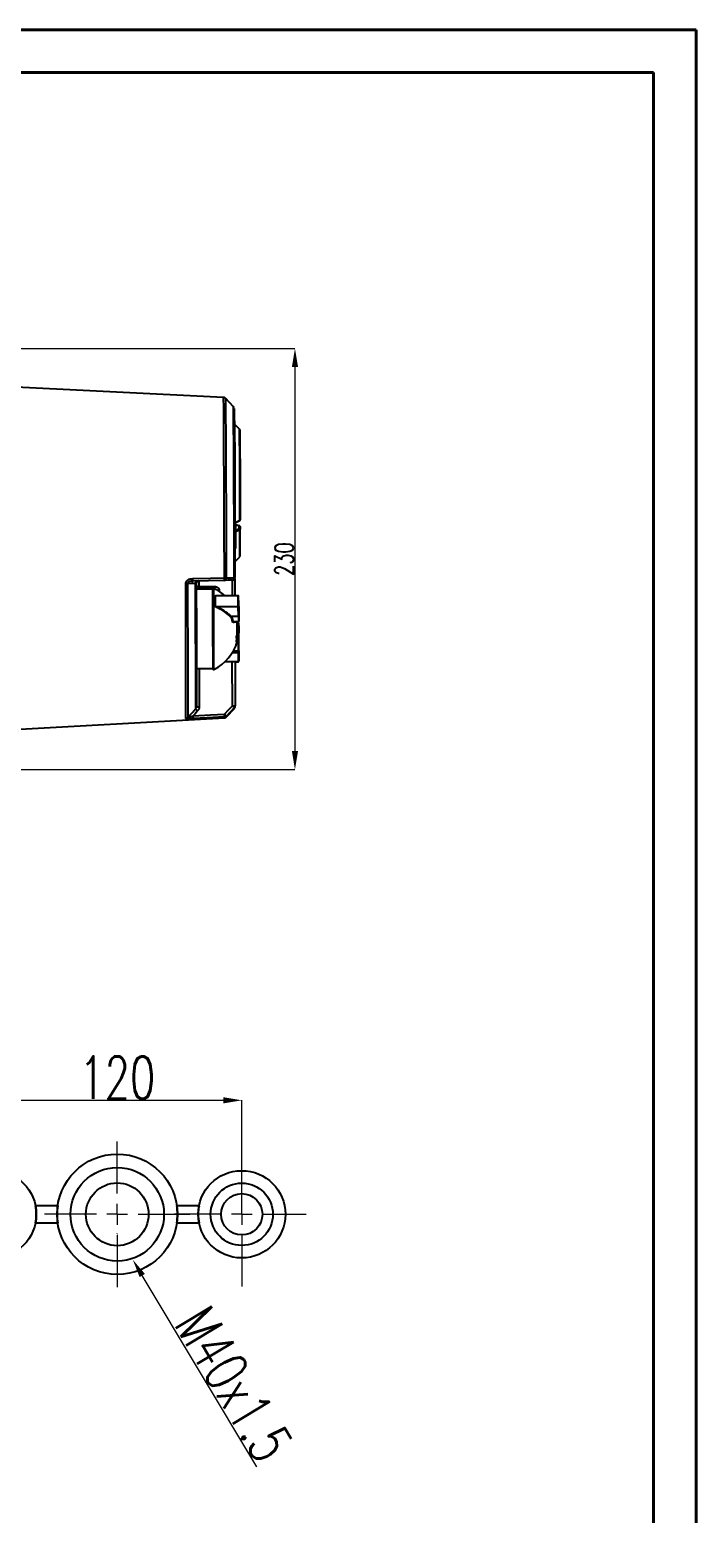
# Model space of a CAD drawing. Header units: millimetres. Extents: x 2451 to 4400, y 944 to 2322.
# Drawn here: x 4039 to 4400, y 1518 to 2322 of the extents above; entities that cross this region are included whole.
import ezdxf

# ---------------------------------------------------------------- set-up
doc = ezdxf.new("R2010")
doc.units = ezdxf.units.MM
doc.linetypes.add('CENTER2', pattern=[28.575, 19.05, -3.175, 3.175, -3.175])
for name, color, linetype, lineweight in [('AM_BOR', 7, 'Continuous', 50), ('FORMAT', 7, 'Continuous', 18), ('中心线', 1, 'CENTER2', 13), ('标注', 3, 'Continuous', 13), ('粗实线', 7, 'Continuous', 40)]:
    doc.layers.add(name, color=color, linetype=linetype, lineweight=lineweight)
doc.styles.add('SLDTEXTSTYLE1', font='txt.shx', dxfattribs={"width": 0.7, "bigfont": 'gbcbig.shx'})
doc.dimstyles.new('SLDDIMSTYLE12', dxfattribs={"dimtxt": 12, "dimasz": 10, "dimexe": 0, "dimexo": 0.0625, "dimgap": 0.875, "dimtad": 1, "dimdec": 1, "dimlfac": 1.8, "dimrnd": 1e-09, "dimzin": 12, "dimdsep": 46, "dimtxsty": 'SLDTEXTSTYLE1', "dimcen": 0.09, "dimdle": 8.16, "dimclrd": 3, "dimclre": 3, "dimadec": 0, "dimazin": 3, "dimtfac": 1, "dimtdec": 1, "dimtofl": 0, "dimtmove": 0, "dimatfit": 3, "dimfxl": 0, "dimfrac": 2, "dimtolj": 1, "dimlwd": 5, "dimlwe": 5, "dimarcsym": 0})
doc.dimstyles.new('SLDDIMSTYLE12$0', dxfattribs={"dimtxt": 12, "dimasz": 10, "dimexe": 0, "dimexo": 0.0625, "dimgap": 0.875, "dimtad": 1, "dimdec": 1, "dimlfac": 1.8, "dimrnd": 1e-09, "dimzin": 12, "dimdsep": 46, "dimtxsty": 'SLDTEXTSTYLE1', "dimcen": 0.09, "dimdle": 8.16, "dimclrd": 3, "dimclre": 3, "dimadec": 0, "dimazin": 3, "dimtfac": 1, "dimtdec": 1, "dimtofl": 0, "dimtmove": 0, "dimatfit": 3, "dimfxl": 0, "dimfrac": 2, "dimtolj": 1, "dimlwd": 5, "dimlwe": 5, "dimarcsym": 0})

# ---------------------------------------------------------------- blocks, each defined once
blk = doc.blocks.new('rA3')
at = {"layer": '粗实线'}
for p, q in [((753.38, 421.26), (333.38, 421.26)), ((753.38, 124.26), (753.38, 421.26)), ((748.38, 416.26), (358.38, 416.26)), ((748.38, 129.26), (748.38, 416.26))]:
    blk.add_line(p, q, dxfattribs=at)
blk = doc.blocks.new('SW_CENTERMARKSYMBOL_14')
at = {"layer": 'FORMAT', "color": 0}
for p, q in [((0, 2), (0, 7)), ((-2, 0), (-7, 0)), ((0, 0), (-1, 0)), ((0, 0), (0, 1)), ((0, 0), (0, -1)), ((0, 0), (1, 0)), ((2, 0), (7, 0)), ((0, -2), (0, -7))]:
    blk.add_line(p, q, dxfattribs=at)
blk = doc.blocks.new('SW_CENTERMARKSYMBOL_15')
at = {"layer": 'FORMAT', "color": 0}
for p, q in [((0, 2), (0, 5)), ((-2, 0), (-6.49, 0)), ((0, 0), (-1, 0)), ((0, 0), (0, 1)), ((0, 0), (0, -1)), ((0, 0), (1, 0)), ((2, 0), (6.2, 0)), ((0, -2), (0, -6.94))]:
    blk.add_line(p, q, dxfattribs=at)
blk = doc.blocks.new('*D69')
at = {"layer": 'Defpoints', "color": 0, "transparency": 16777216}
for p in [(4153.73, 1742.55), (4018.73, 1680.82), (4153.73, 1680.82)]:
    blk.add_point(p, dxfattribs=at)
at = {"layer": '标注', "color": 3, "lineweight": 5, "transparency": 16777216}
blk.add_line((4018.73, 1680.88), (4018.73, 1742.55), dxfattribs=at)
at = {"layer": '标注', "color": 3, "linetype": 'Continuous', "lineweight": 5, "transparency": 16777216}
for p, q in [((4028.73, 1742.55), (4143.73, 1742.55)), ((4153.73, 1680.88), (4153.73, 1742.55))]:
    blk.add_line(p, q, dxfattribs=at)
at = {"layer": '标注', "color": 3, "transparency": 16777216}
for points in [[(4028.73, 1744.22), (4028.73, 1740.89), (4018.73, 1742.55)], [(4143.73, 1744.22), (4143.73, 1740.89), (4153.73, 1742.55)]]:
    blk.add_solid(points, dxfattribs=at)
at = {"layer": '标注', "color": 0, "transparency": 16777216, "insert": (4086.23, 1754.86), "char_height": 10, "attachment_point": 5, "style": 'SLDTEXTSTYLE1'}
blk.add_mtext('\\A1;{\\H2.28571x;120}', dxfattribs=at)
blk = doc.blocks.new('*D60')
at = {"layer": 'Defpoints', "color": 0, "transparency": 16777216}
for p in [(4086.23, 1670.25), (4094.63, 1656.26)]:
    blk.add_point(p, dxfattribs=at)
at = {"layer": '标注', "color": 3, "lineweight": 5, "transparency": 16777216}
for p, q in [((4086.14, 1670.25), (4086.32, 1670.25)), ((4086.23, 1670.16), (4086.23, 1670.34))]:
    blk.add_line(p, q, dxfattribs=at)
at = {"layer": '标注', "color": 3, "linetype": 'Continuous', "lineweight": 5, "transparency": 16777216}
blk.add_line((4161.96, 1544.06), (4099.77, 1647.69), dxfattribs=at)
at = {"layer": '标注', "color": 3, "transparency": 16777216}
blk.add_solid([(4101.2, 1648.54), (4098.34, 1646.83), (4094.63, 1656.26)], dxfattribs=at)
at = {"layer": '标注', "color": 0, "transparency": 16777216, "insert": (4149.42, 1588.87), "char_height": 10, "attachment_point": 5, "rotation": 300.97017, "style": 'SLDTEXTSTYLE1'}
blk.add_mtext('\\A1;{\\H2.28571x;M40x1.5}', dxfattribs=at)
blk = doc.blocks.new('*D64')
at = {"layer": 'Defpoints', "color": 0, "transparency": 16777216}
for p in [(3990.76, 2149.7), (3981.14, 1921.67), (4182.56, 1921.67)]:
    blk.add_point(p, dxfattribs=at)
at = {"layer": '标注', "color": 3, "lineweight": 5, "transparency": 16777216}
blk.add_line((3990.82, 2149.7), (4182.56, 2149.7), dxfattribs=at)
at = {"layer": '标注', "color": 3, "linetype": 'Continuous', "lineweight": 5, "transparency": 16777216}
for p, q in [((4182.56, 2139.7), (4182.56, 1931.67)), ((3981.2, 1921.67), (4182.56, 1921.67))]:
    blk.add_line(p, q, dxfattribs=at)
at = {"layer": '标注', "color": 3, "transparency": 16777216}
for points in [[(4180.9, 2139.7), (4184.23, 2139.7), (4182.56, 2149.7)], [(4180.9, 1931.67), (4184.23, 1931.67), (4182.56, 1921.67)]]:
    blk.add_solid(points, dxfattribs=at)
at = {"layer": '标注', "color": 0, "transparency": 16777216, "insert": (4176.69, 2035.68), "char_height": 10, "attachment_point": 5, "rotation": 90, "style": 'SLDTEXTSTYLE1'}
blk.add_mtext('\\A1;230', dxfattribs=at)

msp = doc.modelspace()

# ---------------------------------------------------------------- linework, layer by layer
at = {"color": 7, "linetype": 'Continuous', "lineweight": 25}
for p, q in [((4143.866, 2123.202), (3992.62, 2130.651)), ((4149.216, 2118.197), (4144.878, 2122.739)), ((4152.526, 2105.916), (4152.525, 2106.003)), ((4152.525, 2106.003), (4152.525, 2106.003)), ((4152.653, 2102.948), (4152.67, 2103.073)), ((4152.67, 2103.073), (4152.653, 2103.002)), ((4152.766, 2058.341), (4152.749, 2058.33)), ((4150.219, 2055.033), (4149.961, 2055.032)), ((4150.219, 2054.905), (4149.961, 2054.904)), ((4150.248, 2054.82), (4149.962, 2054.819)), ((4150.249, 2054.628), (4149.962, 2054.627)), ((4150.402, 2051.453), (4149.974, 2051.452)), ((4150.404, 2051.452), (4149.974, 2051.45)), ((4150.419, 2051.441), (4149.974, 2051.44)), ((4150.434, 2051.43), (4149.974, 2051.428)), ((4150.436, 2051.428), (4149.974, 2051.427)), ((4150.452, 2051.28), (4149.974, 2051.278)), ((4150.458, 2051.275), (4149.974, 2051.274)), ((4150.459, 2050.864), (4149.976, 2050.862)), ((4150.16, 2055.286), (4152.599, 2056.524)), ((4150.219, 2054.905), (4150.219, 2055.033)), ((4150.249, 2054.628), (4150.248, 2054.82)), ((4150.25, 2054.062), (4150.249, 2054.628)), ((4152.331, 2053.747), (4150.331, 2054.207)), ((4150.372, 2054.122), (4150.388, 2051.453)), ((4150.404, 2051.452), (4150.402, 2051.453)), ((4150.404, 2051.441), (4150.404, 2051.452)), ((4152.42, 2053.681), (4150.417, 2054.144)), ((4150.436, 2051.428), (4150.434, 2051.43)), ((4150.436, 2051.28), (4150.436, 2051.428)), ((4150.458, 2051.275), (4150.452, 2051.28)), ((4150.459, 2050.864), (4150.458, 2051.275)), ((4152.518, 2053.67), (4152.331, 2053.747)), ((4152.384, 2052.21), (4152.375, 2053.659)), ((4152.606, 2053.604), (4152.42, 2053.681)), ((4152.728, 2056.821), (4152.727, 2057.251)), ((4152.741, 2050.761), (4152.739, 2051.575)), ((4152.812, 2053.362), (4152.839, 2053.283)), ((4152.859, 2053.223), (4152.842, 2053.289)), ((4152.877, 2053.075), (4152.885, 2051.779)), ((4150.462, 2049.428), (4149.98, 2049.427)), ((4150.482, 2043.246), (4150.001, 2043.244)), ((4150.482, 2043.246), (4150.462, 2049.428)), ((4150.488, 2041.808), (4150.006, 2041.807)), ((4150.489, 2041.397), (4150.007, 2041.395)), ((4150.478, 2041.388), (4150.007, 2041.387)), ((4150.447, 2041.291), (4150.008, 2041.29)), ((4150.452, 2041.288), (4150.008, 2041.286)), ((4150.038, 2034.131), (4152.737, 2036.847)), ((4150.489, 2041.397), (4150.488, 2041.808)), ((4126.656, 2023.743), (4127.149, 2023.791)), ((4127.136, 2023.77), (4126.816, 2023.711)), ((4144.271, 2024.124), (4127.136, 2023.77)), ((4138, 2019.428), (4129.075, 2019.4)), ((4130.421, 2019.583), (4130.422, 2019.404)), ((4138.499, 2019.929), (4137.999, 2019.928)), ((4151.832, 2015.787), (4139.549, 2015.749)), ((4151.832, 2015.822), (4139.674, 2015.783)), ((4139.577, 2009.968), (4151.86, 2010.006)), ((4151.861, 2009.753), (4140.149, 2009.716)), ((4147.688, 2004.807), (4151.868, 2004.82)), ((4151.868, 2004.82), (4151.861, 2009.753)), ((4152.061, 2009.895), (4152.068, 2004.962)), ((4148.851, 2001.886), (4151.876, 2001.896)), ((4149.154, 2001.634), (4149.272, 2001.652)), ((4151.877, 2001.642), (4149.154, 2001.634)), ((4149.272, 2001.63), (4151.876, 2001.639)), ((4151.876, 2001.639), (4151.877, 2001.642)), ((4149.237, 1986.06), (4151.899, 1986.068)), ((4151.29, 1991.812), (4150.96, 1991.811)), ((4151.286, 1990.97), (4151.29, 1990.97)), ((4144.623, 1980.098), (4151.903, 1980.121)), ((4144.685, 1980.157), (4151.903, 1980.18)), ((4148.68, 1956.252), (4148.605, 1980.111)), ((4148.68, 1985.102), (4151.896, 1985.112)), ((4149.129, 1985.865), (4151.899, 1985.874)), ((4150.076, 1980.115), (4150.151, 1956.258)), ((4150.076, 1980.077), (4151.82, 1980.083)), ((4150.077, 1980.043), (4151.82, 1980.048)), ((4151.903, 1980.18), (4151.896, 1985.112)), ((4152.096, 1985.254), (4152.103, 1980.322)), ((4129.169, 1976.4), (4138.135, 1976.428)), ((4130.565, 1976.404), (4130.631, 1955.509)), ((4138.137, 1975.928), (4138.637, 1975.93)), ((4145.42, 1950.2), (4149.73, 1954.77)), ((3993.216, 1941.33), (4144.412, 1949.731))]:
    msp.add_line(p, q, dxfattribs=at)
at = {"color": 7, "linetype": 'Continuous', "lineweight": 25, "flags": 128}
for points in [[(4144.322, 2025.433), (4144.305, 2030.961), (4144.288, 2036.512), (4144.27, 2042.063), (4144.252, 2047.591), (4144.233, 2053.073), (4144.214, 2058.487), (4144.195, 2063.811), (4144.175, 2069.022), (4144.155, 2074.101), (4144.135, 2079.024), (4144.115, 2083.774), (4144.095, 2088.329), (4144.076, 2092.672), (4144.056, 2096.785), (4144.037, 2100.65), (4144.019, 2104.252), (4144.001, 2107.576), (4143.983, 2110.608), (4143.966, 2113.337), (4143.95, 2115.75), (4143.935, 2117.839), (4143.92, 2119.594), (4143.906, 2121.007), (4143.894, 2122.075), (4143.882, 2122.791), (4143.871, 2123.154), (4143.866, 2123.202)], [(4144.878, 2122.739), (4144.882, 2122.692), (4144.893, 2122.331), (4144.905, 2121.619), (4144.917, 2120.557), (4144.931, 2119.151), (4144.945, 2117.405), (4144.961, 2115.328), (4144.977, 2112.928), (4144.994, 2110.214), (4145.011, 2107.197), (4145.029, 2103.891), (4145.048, 2100.309), (4145.066, 2096.464), (4145.086, 2092.374), (4145.105, 2088.054), (4145.125, 2083.523), (4145.145, 2078.799), (4145.164, 2073.902), (4145.184, 2068.851), (4145.204, 2063.667), (4145.223, 2058.372), (4145.242, 2052.987), (4145.261, 2047.534), (4145.279, 2042.036), (4145.297, 2036.515), (4145.314, 2030.994), (4145.33, 2025.496)], [(4149.646, 2025.584), (4149.63, 2030.909), (4149.614, 2036.258), (4149.596, 2041.608), (4149.579, 2046.936), (4149.561, 2052.219), (4149.542, 2057.434), (4149.523, 2062.56), (4149.504, 2067.573), (4149.485, 2072.454), (4149.466, 2077.18), (4149.447, 2081.731), (4149.428, 2086.088), (4149.409, 2090.233), (4149.391, 2094.147), (4149.372, 2097.813), (4149.355, 2101.217), (4149.337, 2104.342), (4149.32, 2107.177), (4149.304, 2109.708), (4149.289, 2111.925), (4149.275, 2113.819), (4149.261, 2115.38), (4149.248, 2116.603), (4149.236, 2117.483), (4149.225, 2118.015), (4149.216, 2118.197)], [(4149.632, 2117.163), (4149.636, 2117.117), (4149.646, 2116.751), (4149.657, 2116.026), (4149.67, 2114.947), (4149.683, 2113.518), (4149.698, 2111.745), (4149.713, 2109.636), (4149.729, 2107.202), (4149.745, 2104.452), (4149.763, 2101.398), (4149.78, 2098.056), (4149.799, 2094.438), (4149.817, 2090.562), (4149.836, 2086.445), (4149.855, 2082.106), (4149.874, 2077.562), (4149.894, 2072.836), (4149.913, 2067.947), (4149.932, 2062.918), (4149.951, 2057.771), (4149.97, 2052.529), (4149.988, 2047.216), (4150.006, 2041.855), (4150.023, 2036.469), (4150.04, 2031.084), (4150.056, 2025.723)], [(4149.809, 2108.711), (4149.817, 2108.207), (4149.826, 2107.323), (4149.836, 2106.068), (4149.847, 2104.457), (4149.859, 2102.505), (4149.871, 2100.232), (4149.884, 2097.663), (4149.897, 2094.822), (4149.911, 2091.741), (4149.925, 2088.451), (4149.938, 2084.985), (4149.952, 2081.38), (4149.965, 2077.672), (4149.977, 2073.901), (4149.989, 2070.105), (4150.001, 2066.322), (4150.011, 2062.594), (4150.021, 2058.957), (4150.029, 2055.449)], [(4152.525, 2106.003), (4151.004, 2107.52), (4149.809, 2108.711)], [(4152.727, 2057.251), (4152.72, 2060.061), (4152.711, 2063.417), (4152.701, 2066.856), (4152.691, 2070.342), (4152.68, 2073.84), (4152.668, 2077.313), (4152.656, 2080.728), (4152.644, 2084.048), (4152.631, 2087.24), (4152.619, 2090.272), (4152.606, 2093.112), (4152.594, 2095.732), (4152.582, 2098.105), (4152.571, 2100.206), (4152.56, 2102.015), (4152.55, 2103.513), (4152.541, 2104.684), (4152.532, 2105.517), (4152.526, 2105.916)], [(4152.672, 2105.651), (4152.68, 2105.133), (4152.689, 2104.233), (4152.699, 2102.961), (4152.71, 2101.332), (4152.721, 2099.364), (4152.733, 2097.08), (4152.746, 2094.504), (4152.759, 2091.668), (4152.772, 2088.602), (4152.785, 2085.342), (4152.798, 2081.925), (4152.81, 2078.389), (4152.823, 2074.775), (4152.834, 2071.124), (4152.845, 2067.476), (4152.856, 2063.875), (4152.865, 2060.36), (4152.873, 2056.971)], [(4150.029, 2055.449), (4151.541, 2056.218), (4152.728, 2056.821)], [(4152.375, 2053.659), (4151.253, 2053.918), (4150.372, 2054.122)], [(4150.458, 2051.233), (4151.506, 2051.765), (4152.384, 2052.21)], [(4152.739, 2051.575), (4151.228, 2050.809), (4150.459, 2050.42)], [(4152.518, 2053.67), (4152.518, 2053.669), (4152.52, 2053.665), (4152.518, 2053.655), (4152.516, 2053.647)], [(4123.433, 1949.371), (4123.44, 1950.303), (4123.445, 1951.585), (4123.449, 1953.211), (4123.452, 1955.175), (4123.454, 1957.468), (4123.454, 1960.081), (4123.453, 1963.004), (4123.451, 1966.225), (4123.447, 1969.73), (4123.442, 1973.506), (4123.436, 1977.537), (4123.429, 1981.807), (4123.421, 1986.299), (4123.411, 1990.994), (4123.401, 1995.873), (4123.389, 2000.916), (4123.376, 2006.103), (4123.362, 2011.413), (4123.348, 2016.825), (4123.332, 2022.316)], [(4124.341, 2022.394), (4124.356, 2016.932), (4124.371, 2011.549), (4124.384, 2006.267), (4124.397, 2001.107), (4124.409, 1996.09), (4124.419, 1991.237), (4124.429, 1986.567), (4124.437, 1982.1), (4124.444, 1977.853), (4124.45, 1973.843), (4124.455, 1970.087), (4124.459, 1966.6), (4124.461, 1963.396), (4124.462, 1960.489), (4124.461, 1957.889), (4124.46, 1955.608), (4124.457, 1953.655), (4124.453, 1952.038), (4124.448, 1950.763), (4124.441, 1949.835)], [(4127.187, 2025.076), (4136.782, 2025.276), (4144.322, 2025.433)], [(4128.75, 1954.439), (4128.757, 1955.396), (4128.762, 1956.71), (4128.766, 1958.374), (4128.768, 1960.381), (4128.769, 1962.722), (4128.769, 1965.387), (4128.768, 1968.363), (4128.765, 1971.639), (4128.761, 1975.2), (4128.756, 1979.03), (4128.749, 1983.111), (4128.741, 1987.427), (4128.732, 1991.959), (4128.722, 1996.685), (4128.711, 2001.586), (4128.699, 2006.641), (4128.686, 2011.826), (4128.672, 2017.119), (4128.657, 2022.497)], [(4129.067, 2022.342), (4129.082, 2017.067), (4129.096, 2011.876), (4129.109, 2006.792), (4129.121, 2001.836), (4129.131, 1997.031), (4129.141, 1992.397), (4129.15, 1987.953), (4129.158, 1983.72), (4129.164, 1979.716), (4129.169, 1975.958), (4129.173, 1972.463), (4129.176, 1969.245), (4129.177, 1966.319), (4129.177, 1963.697), (4129.176, 1961.391), (4129.174, 1959.411), (4129.17, 1957.765), (4129.165, 1956.46), (4129.159, 1955.503)], [(4138.143, 1982.372), (4138.14, 1984.489), (4138.135, 1986.826), (4138.13, 1989.346), (4138.123, 1992.007), (4138.115, 1994.765), (4138.107, 1997.575), (4138.098, 2000.391), (4138.088, 2003.167), (4138.078, 2005.856), (4138.068, 2008.415), (4138.058, 2010.802), (4138.048, 2012.978), (4138.038, 2014.906), (4138.029, 2016.556), (4138.021, 2017.9), (4138.013, 2018.916), (4138.006, 2019.587), (4138, 2019.902), (4137.996, 2019.857), (4137.992, 2019.452), (4137.992, 2019.428)], [(4138.643, 1982.373), (4138.64, 1984.49), (4138.635, 1986.828), (4138.63, 1989.348), (4138.623, 1992.009), (4138.615, 1994.767), (4138.607, 1997.577), (4138.598, 2000.393), (4138.588, 2003.168), (4138.578, 2005.858), (4138.568, 2008.417), (4138.558, 2010.804), (4138.548, 2012.979), (4138.538, 2014.908), (4138.529, 2016.557), (4138.521, 2017.901), (4138.513, 2018.917), (4138.506, 2019.588), (4138.5, 2019.904), (4138.499, 2019.929)], [(4141.445, 2018.661), (4141.157, 2018.635), (4140.918, 2018.579)], [(4141.445, 2018.661), (4141.446, 2018.439), (4141.446, 2018.234)], [(4148.586, 2024.219), (4146.17, 2024.166), (4144.271, 2024.124)], [(4145.33, 2025.496), (4147.747, 2025.545), (4149.646, 2025.584)], [(4138.046, 2013.131), (4138.056, 2011.062), (4138.066, 2008.777), (4138.075, 2006.315), (4138.085, 2003.714), (4138.095, 2001.019), (4138.104, 1998.273), (4138.112, 1995.521), (4138.12, 1992.809), (4138.127, 1990.18), (4138.132, 1987.679), (4138.137, 1985.347), (4138.141, 1983.22), (4138.143, 1981.336), (4138.145, 1979.724), (4138.145, 1978.41), (4138.143, 1977.417), (4138.141, 1976.761), (4138.137, 1976.453), (4138.135, 1976.428)], [(4152.061, 2009.895), (4152.057, 2009.917), (4152.045, 2009.938), (4152.027, 2009.957), (4152.002, 2009.974), (4151.972, 2009.988), (4151.937, 2009.998), (4151.899, 2010.004), (4151.86, 2010.006)], [(4138.127, 1976.428), (4138.132, 1976.066), (4138.138, 1975.931), (4138.142, 1976.157), (4138.145, 1976.74), (4138.146, 1977.671), (4138.147, 1978.935), (4138.146, 1980.51), (4138.143, 1982.372)], [(4144.371, 1951.664), (4146.784, 1954.233), (4148.68, 1956.252)], [(4149.743, 1955.23), (4147.33, 1952.661), (4145.433, 1950.642)], [(4129.813, 1953.422), (4128.409, 1951.921), (4127.306, 1950.742)], [(4127.306, 1950.742), (4136.862, 1951.259), (4144.371, 1951.664)], [(4144.425, 1950.176), (4134.869, 1949.66), (4127.36, 1949.254)]]:
    msp.add_lwpolyline(points, dxfattribs=at)
at = {"color": 7, "linetype": 'Continuous', "lineweight": 25}
for centre, radius, start, end in [((4150.16, 2109.065), 0.498, 207.63332, 225.279142), ((4152.172, 2105.649), 0.5, 1.285357, 45.07005), ((4152.175, 2105.649), 0.497, 0.190025, 45.315735), ((4150.184, 2055.081), 0.399, 112.830908, 124.215111), ((4150.326, 2054.16), 0.0479, 83.741261, 147.076097), ((4150.412, 2054.096), 0.0477, 83.929657, 147.556732), ((4152.303, 2053.69), 0.063, 3.631215, 63.889718), ((4152.415, 2053.634), 0.0476, 83.844885, 147.594548), ((4152.417, 2051.742), 0.469, 4.543767, 94.022811), ((4152.02, 2051.59), 0.719, 358.86991, 59.643055), ((4152.61, 2053.577), 0.0279, 97.941426, 149.545054), ((4152.432, 2056.773), 0.3, 303.858136, 9.338895), ((4152.373, 2056.97), 0.5, 296.918675, 0.134132), ((4152.681, 2057.012), 0.196, 283.713941, 348.130015), ((2768.522, 2044.188), 1384.234, 359.696137, 0.272064), ((4152.636, 2051.803), 0.25, 294.428207, 354.571012), ((2706.341, 2044.707), 1446.561, 359.702715, 0.280129), ((3745.393, 2038.569), 404.67, 359.371693, 0.385263), ((4123.321, 2029.04), 6.723, 270.097148, 278.725367), ((4121.211, 2024.654), 5.99, 351.509947, 4.037699), ((4130.005, 2022.538), 1.349, 110.608062, 181.759036), ((4130.567, 2022.346), 1.5, 92.526004, 180.180044), ((4130.422, 2019.376), 1.504, 89.137167, 153.692452), ((4131.627, 1556.545), 463.04, 90.149242, 90.3158), ((4154.48, 2019.798), 24.06, 177.422747, 180.510819), ((4459.931, 2021.567), 329.487, 179.604365, 180.119532), ((3569.037, 2012.129), 569.01, 0.100905, 0.735008), ((4127.786, 1997.896), 24.5, 46.94816, 64.071228), ((4160.602, 2019.886), 22.076, 177.382023, 179.920673), ((4144.037, 2025.399), 1.297, 280.394312, 4.251721), ((4138.329, 2025.01), 6.008, 351.518751, 4.040709), ((4144.306, 2033.876), 8.443, 270.108212, 276.969896), ((4854.024, 2019.717), 705.533, 179.629534, 180.317166), ((4148.556, 2025.718), 1.5, 271.180214, 0.180045), ((4148.354, 2025.493), 1.295, 280.337467, 4.049152), ((4149.683, 2026.149), 0.566, 266.276882, 311.204274), ((6337.636, 2021.616), 2187.672, 179.905838, 180.153805), ((-206.676, 1991.736), 4346.196, 0.240517, 0.316818), ((4139.547, 2015.982), 0.233, 246.194281, 270.363418), ((-201.676, 1991.744), 4341.291, 0.240517, 0.316818), ((4151.833, 2015.622), 0.2, 0.325982, 90.180175), ((4149.956, 2015.788), 1.876, 359.978693, 1.025177), ((4151.849, 2015.603), 0.185, 5.965132, 95.046884), ((-189.392, 1991.782), 4341.291, 0.240517, 0.316818), ((-148.808, 1991.84), 4300.907, 0.240517, 0.316818), ((4139.574, 2010.298), 0.331, 253.691532, 270.461889), ((4140.533, 2009.415), 0.488, 141.947615, 172.360892), ((4131.551, 1988.25), 22.868, 45.68057, 68.184134), ((4131.581, 1988.313), 23.054, 45.68057, 68.184134), ((4147.823, 2004.533), 0.305, 116.153782, 165.298258), ((4052.574, 2009.584), 99.288, 0.097618, 0.243831), ((4151.886, 2009.929), 0.178, 262.101373, 348.853697), ((4151.893, 2004.997), 0.178, 262.101373, 348.853697), ((5598.453, 2007.253), 1446.587, 180.096354, 180.21219), ((5695.091, 2007.557), 1543.026, 180.096354, 180.21219), ((4148.822, 2002.351), 0.466, 252.419623, 273.657434), ((4149.174, 2001.439), 0.196, 95.933775, 190.016942), ((4138.39, 1999.786), 13.884, 334.121439, 338.248422), ((431.498, 1986.265), 3719.797, 0.129, 0.235655), ((2555.887, 1992.819), 1595.403, 359.933575, 0.316668), ((4127.789, 1997.896), 24.5, 343.578909, 8.888746), ((4151.923, 2001.67), 0.23, 48.52058, 101.812833), ((4110.063, 2001.69), 41.814, 359.933932, 0.281243), ((4151.876, 2001.842), 0.2, 270.167717, 356.835522), ((4151.86, 1994.101), 0.2, 0.185177, 39.780968), ((3051.677, 1984.736), 1100.422, 0.069702, 0.487633), ((4151.876, 2001.842), 0.2, 356.846595, 0.207547), ((4127.786, 1997.896), 24.5, 296.289122, 343.578909), ((4139.367, 1992.295), 11.604, 353.081333, 7.082029), ((4138.394, 1996.957), 13.884, 334.121439, 338.248422), ((4122.654, 1991.493), 28.637, 358.952978, 0.638184), ((1597.804, 1979.133), 2554.105, 0.155568, 0.319491), ((4151.898, 1986.074), 0.2, 270.180175, 0.177268), ((4151.944, 1987.757), 1.689, 268.483345, 275.26287), ((4129.035, 1985.94), 22.864, 359.83553, 0.321933), ((4391.202, 1985.725), 239.107, 179.924578, 180.112693), ((3556.422, 1979.737), 582.227, 359.625336, 0.259447), ((4151.819, 1980.248), 0.2, 270.180175, 325.361465), ((4151.822, 1980.306), 0.223, 269.515167, 307.367582), ((4149.943, 1980.07), 1.876, 359.335158, 0.381665), ((4363.285, 1985.542), 211.389, 179.909868, 180.116357), ((4151.921, 1985.289), 0.178, 262.101373, 348.853697), ((4151.928, 1980.356), 0.178, 262.101373, 348.853697), ((4151.903, 1980.321), 0.2, 270.180175, 0.081681), ((4147.722, 1980.155), 4.182, 359.541068, 0.343715), ((4154.995, 1980.804), 37.201, 225.131722, 227.397232), ((4131.16, 1671.249), 284.261, 90.106667, 90.403212), ((4148.151, 2240.512), 284.261, 270.106667, 270.403212), ((4124.774, 1930.317), 35.272, 44.936752, 47.331337), ((4143.895, 1955.167), 5.848, 356.101133, 0.61834), ((4148.664, 1956.254), 1.487, 316.488782, 0.166206), ((4123.352, 1950.874), 1.506, 273.104285, 316.360124), ((4102.835, 1949.098), 24.526, 0.365981, 3.844602), ((4120.017, 1950.024), 24.409, 0.356494, 3.852659), ((4120.637, 1925.921), 35.014, 44.912835, 47.325625), ((4139.28, 1950.111), 5.146, 355.759964, 0.72241), ((4144.343, 1951.677), 1.503, 273.137383, 316.502625), ((4140.012, 1950.584), 5.422, 355.938338, 0.620733)]:
    msp.add_arc(centre, radius, start, end, dxfattribs=at)
msp.add_ellipse((4128.887, 2001.391), major_axis=(601.269, 1.918), ratio=0.0302472, start_param=1.5555539, end_param=1.568148, dxfattribs=at)
for points, knots in [([(4144.969, 2122.615), (4144.946, 2122.65), (4144.84, 2122.811), (4144.522, 2123.032), (4144.154, 2123.198), (4143.92, 2123.184), (4143.864, 2123.181)], [0, 0, 0, 0, 0.101701, 0.4630775, 0.8709298, 1, 1, 1, 1]), ([(4149.584, 2117.529), (4149.575, 2117.564), (4149.554, 2117.651), (4149.444, 2117.898), (4149.33, 2118.108), (4149.219, 2118.193), (4149.218, 2118.194)], [0, 0, 0, 0, 0.2140481, 0.5278285, 0.9971786, 1, 1, 1, 1]), ([(4150.372, 2054.122), (4150.301, 2054.152), (4150.193, 2054.197), (4150.062, 2054.303), (4150.008, 2054.368), (4149.982, 2054.398)], [0, 0, 0, 0, 0.4990701, 0.7628027, 1, 1, 1, 1]), ([(4150.153, 2055.284), (4150.151, 2055.282), (4150.132, 2055.267), (4150.1, 2055.269), (4150.06, 2055.285), (4150.037, 2055.333), (4150.028, 2055.393), (4150.029, 2055.431), (4150.029, 2055.449)], [0, 0, 0, 0, 0.0266416, 0.3107592, 0.5686319, 0.7926687, 0.8961656, 1, 1, 1, 1]), ([(4150.462, 2049.428), (4150.462, 2049.585), (4150.461, 2049.898), (4150.46, 2050.296), (4150.459, 2050.578), (4150.459, 2050.764), (4150.459, 2050.824), (4150.459, 2050.864)], [0, 0, 0, 0, 0.2497875, 0.4986891, 0.623422, 0.7479725, 1, 1, 1, 1]), ([(4152.586, 2053.591), (4152.555, 2053.606), (4152.487, 2053.638), (4152.414, 2053.652), (4152.375, 2053.659)], [0, 0, 0, 0, 0.4553313, 1, 1, 1, 1]), ([(4152.877, 2053.075), (4152.872, 2053.136), (4152.863, 2053.24), (4152.8, 2053.387), (4152.714, 2053.508), (4152.627, 2053.564), (4152.586, 2053.591)], [0, 0, 0, 0, 0.2946467, 0.5012456, 0.7664226, 1, 1, 1, 1]), ([(4152.586, 2053.538), (4152.627, 2053.514), (4152.714, 2053.464), (4152.8, 2053.356), (4152.863, 2053.224), (4152.871, 2053.13), (4152.877, 2053.075)], [0, 0, 0, 0, 0.23328382, 0.49876095, 0.70346803, 1, 1, 1, 1]), ([(4152.852, 2053.246), (4152.855, 2053.236), (4152.875, 2053.182), (4152.876, 2053.123), (4152.877, 2053.075)], [0, 0, 0, 0, 0.1722731, 1, 1, 1, 1]), ([(4150.488, 2041.808), (4150.487, 2041.848), (4150.487, 2041.908), (4150.486, 2042.09), (4150.484, 2042.518), (4150.483, 2042.922), (4150.482, 2043.246)], [0, 0, 0, 0, 0.25077927, 0.37643473, 0.50023154, 1, 1, 1, 1]), ([(4123.332, 2022.316), (4123.352, 2022.525), (4123.392, 2022.954), (4123.707, 2023.534), (4124.139, 2024.038), (4124.836, 2024.544), (4125.863, 2024.972), (4126.734, 2025.04), (4127.187, 2025.076)], [0, 0, 0, 0, 0.1205701, 0.248545, 0.3726337, 0.5008274, 0.7400783, 1, 1, 1, 1]), ([(4126.816, 2023.711), (4126.299, 2023.67), (4125.641, 2023.618), (4124.919, 2023.261), (4124.603, 2023.026), (4124.414, 2022.777), (4124.341, 2022.558), (4124.341, 2022.449), (4124.341, 2022.394)], [0, 0, 0, 0, 0.5168691, 0.6577958, 0.7847213, 0.8953344, 0.9472064, 1, 1, 1, 1]), ([(4128.657, 2022.497), (4127.851, 2022.478), (4126.413, 2022.443), (4124.974, 2022.409), (4124.341, 2022.394)], [0, 0, 0, 0, 0.5600002, 1, 1, 1, 1]), ([(4129.067, 2022.342), (4129.045, 2022.375), (4129.005, 2022.437), (4128.764, 2022.478), (4128.657, 2022.497)], [0, 0, 0, 0, 0.5527153, 1, 1, 1, 1]), ([(4129.06, 2022.366), (4129.068, 2022.475), (4129.085, 2022.694), (4129.192, 2023.001), (4129.34, 2023.267), (4129.507, 2023.477), (4129.644, 2023.627), (4129.716, 2023.709), (4129.698, 2023.733), (4129.692, 2023.741)], [0, 0, 0, 0, 0.1529603, 0.3060529, 0.4563771, 0.6043458, 0.7547927, 0.9159649, 1, 1, 1, 1]), ([(4130.444, 2020.879), (4131.957, 2020.882), (4134.659, 2020.888), (4137.36, 2020.892), (4138.549, 2020.894)], [0, 0, 0, 0, 0.56, 1, 1, 1, 1]), ([(4138.549, 2020.894), (4138.767, 2020.885), (4139.214, 2020.867), (4139.822, 2020.719), (4140.356, 2020.502), (4140.9, 2020.129), (4141.361, 2019.53), (4141.416, 2018.959), (4141.445, 2018.661)], [0, 0, 0, 0, 0.12205466, 0.24949049, 0.37396694, 0.50097881, 0.73949032, 1, 1, 1, 1]), ([(4139.453, 2015.769), (4139.455, 2015.781), (4139.46, 2015.807), (4139.506, 2015.834), (4139.612, 2015.842), (4139.734, 2015.823), (4139.823, 2015.79), (4139.841, 2015.784)], [0, 0, 0, 0, 0.11482847, 0.25663761, 0.47941479, 0.89645107, 1, 1, 1, 1]), ([(4139.673, 2015.783), (4139.647, 2015.782), (4139.604, 2015.782), (4139.565, 2015.771), (4139.551, 2015.759), (4139.55, 2015.753), (4139.549, 2015.749)], [0, 0, 0, 0, 0.492084, 0.7950022, 0.8791257, 1, 1, 1, 1]), ([(4140.049, 2009.48), (4139.934, 2009.535), (4139.759, 2009.618), (4139.582, 2009.774), (4139.509, 2009.875), (4139.484, 2009.937), (4139.482, 2009.971), (4139.481, 2009.981)], [0, 0, 0, 0, 0.4935098, 0.7465115, 0.851032, 0.9564885, 1, 1, 1, 1]), ([(4139.577, 2009.968), (4139.578, 2009.962), (4139.579, 2009.951), (4139.59, 2009.933), (4139.615, 2009.907), (4139.685, 2009.859), (4139.866, 2009.782), (4140.034, 2009.743), (4140.149, 2009.716)], [0, 0, 0, 0, 0.0275852, 0.0617297, 0.104186, 0.1954073, 0.4521438, 1, 1, 1, 1]), ([(4148.681, 2001.907), (4148.678, 2001.973), (4148.66, 2002.337), (4148.513, 2003.023), (4148.118, 2003.921), (4147.738, 2004.365), (4147.528, 2004.611)], [0, 0, 0, 0, 0.06404267, 0.35441194, 0.64307395, 1, 1, 1, 1]), ([(4147.688, 2004.807), (4147.901, 2004.541), (4148.286, 2004.059), (4148.682, 2003.088), (4148.831, 2002.35), (4148.848, 2001.957), (4148.851, 2001.886)], [0, 0, 0, 0, 0.3540546, 0.64277104, 0.9353249, 1, 1, 1, 1]), ([(4148.981, 2001.405), (4148.947, 2001.414), (4148.883, 2001.431), (4148.792, 2001.536), (4148.727, 2001.664), (4148.69, 2001.796), (4148.684, 2001.872), (4148.681, 2001.907)], [0, 0, 0, 0, 0.257956, 0.4849143, 0.7035846, 0.8642778, 1, 1, 1, 1]), ([(4148.851, 2001.886), (4148.854, 2001.868), (4148.86, 2001.828), (4148.9, 2001.76), (4148.965, 2001.697), (4149.055, 2001.647), (4149.12, 2001.638), (4149.154, 2001.634)], [0, 0, 0, 0, 0.11321608, 0.25761818, 0.47541861, 0.71851805, 1, 1, 1, 1]), ([(4149.922, 2001.633), (4149.889, 2001.599), (4149.664, 2001.368), (4149.295, 2001.388), (4148.981, 2001.405)], [0, 0, 0, 0, 0.1472836, 1, 1, 1, 1]), ([(4124.441, 1949.835), (4125.246, 1950.694), (4126.682, 1952.229), (4128.119, 1953.763), (4128.75, 1954.439)], [0, 0, 0, 0, 0.55999994, 1, 1, 1, 1]), ([(4128.75, 1954.439), (4128.856, 1954.579), (4129.023, 1954.803), (4129.14, 1955.178), (4129.153, 1955.391), (4129.159, 1955.503)], [0, 0, 0, 0, 0.4488466, 0.7117862, 1, 1, 1, 1]), ([(4130.631, 1955.509), (4130.584, 1955.076), (4130.502, 1954.301), (4130.024, 1953.691), (4129.813, 1953.422)], [0, 0, 0, 0, 0.5586895, 1, 1, 1, 1]), ([(4149.772, 1954.828), (4149.825, 1954.891), (4149.937, 1955.025), (4150.035, 1955.24), (4150.089, 1955.408), (4150.114, 1955.522), (4150.129, 1955.62), (4150.137, 1955.703), (4150.142, 1955.789), (4150.146, 1955.918), (4150.149, 1956.112), (4150.151, 1956.234)], [0, 0, 0, 0, 0.0283239, 0.0602959, 0.0849226, 0.10783, 0.139429, 0.2006973, 0.3189648, 0.5737135, 1, 1, 1, 1]), ([(4127.36, 1949.254), (4126.917, 1949.233), (4126.033, 1949.191), (4124.984, 1949.177), (4124.262, 1949.196), (4123.82, 1949.232), (4123.495, 1949.287), (4123.454, 1949.343), (4123.433, 1949.371)], [0, 0, 0, 0, 0.25083619, 0.49912261, 0.62735457, 0.75134888, 0.87955784, 1, 1, 1, 1]), ([(4124.441, 1949.835), (4124.442, 1949.826), (4124.444, 1949.807), (4124.522, 1949.8), (4124.718, 1949.836), (4125.044, 1949.928), (4125.884, 1950.198), (4126.667, 1950.498), (4127.306, 1950.742)], [0, 0, 0, 0, 0.0472872, 0.0939884, 0.1941558, 0.3091639, 0.4362361, 1, 1, 1, 1]), ([(4144.415, 1949.755), (4144.487, 1949.753), (4144.725, 1949.746), (4145.072, 1949.91), (4145.358, 1950.113), (4145.462, 1950.255), (4145.489, 1950.292)], [0, 0, 0, 0, 0.1708167, 0.5659714, 0.8875995, 1, 1, 1, 1])]:
    msp.add_open_spline(points, degree=3, knots=knots, dxfattribs=at)
at = {"layer": '粗实线', "color": 7, "linetype": 'ByBlock', "lineweight": 25}
for p, q in [((4053.927, 1685.386), (4041.91, 1685.386)), ((4130.552, 1685.386), (4118.534, 1685.386)), ((4041.881, 1676.106), (4053.948, 1676.106)), ((4118.514, 1676.106), (4130.58, 1676.106))]:
    msp.add_line(p, q, dxfattribs=at)
for centre, radius in [((4086.231, 1680.818), 32.625), ((4086.231, 1680.818), 25.313), ((4018.731, 1680.818), 23.625), ((4086.231, 1680.818), 16.992), ((4153.731, 1680.818), 23.625), ((4153.731, 1680.818), 16.875), ((4153.731, 1680.818), 11.191)]:
    msp.add_circle(centre, radius, dxfattribs=at)
for centre, radius, start, end in [((4018.731, 1680.818), 23.625, 348.495378, 11.148359), ((4086.231, 1680.818), 32.625, 171.95145, 188.304107), ((4086.231, 1680.818), 32.625, 351.695893, 8.04855), ((4153.731, 1680.818), 23.625, 168.851641, 191.504622)]:
    msp.add_arc(centre, radius, start, end, dxfattribs=at)

# ---------------------------------------------------------------- block references
at = {"layer": 'AM_BOR', "xscale": 4.640625, "yscale": 4.640625, "zscale": 4.640625}
msp.add_blockref('rA3', (903.986, 367.459), dxfattribs=at)
at = {"layer": '中心线', "linetype": 'ByBlock', "xscale": 5.625, "yscale": 5.625, "zscale": 5.625}
for name, p in [('SW_CENTERMARKSYMBOL_14', (4086.231, 1680.818)), ('SW_CENTERMARKSYMBOL_15', (4153.731, 1680.818))]:
    msp.add_blockref(name, p, dxfattribs=at)

# ---------------------------------------------------------------- dimensions: what is measured, and where the dimension line sits
at = {"layer": '标注'}
dim = msp.add_linear_dim(base=(4182.564, 1921.669), p1=(3990.759, 2149.696), p2=(3981.136, 1921.669), angle=90, text='230', dimstyle='SLDDIMSTYLE12$0', override={"dimtxt": 10, "dimtdec": 3, "dimtzin": 0}, dxfattribs=at)
dim.commit()
dim.dimension.update_dxf_attribs({"geometry": '*D64', "text_midpoint": (4176.689, 2035.683)})
dim = msp.add_linear_dim(base=(4153.731, 1742.552), p1=(4018.731, 1680.818), p2=(4153.731, 1680.818), text='{\\H2.28571x;120}', dimstyle='SLDDIMSTYLE12$0', override={"dimtxt": 10, "dimtdec": 3, "dimtzin": 0}, dxfattribs=at)
dim.commit()
dim.dimension.update_dxf_attribs({"geometry": '*D69', "text_midpoint": (4086.231, 1754.856)})
dim = msp.add_radius_dim(center=(4086.231, 1670.247), mpoint=(4094.625, 1656.26), text='{\\H2.28571x;M40x1.5}', dimstyle='SLDDIMSTYLE12', override={"dimtxt": 10, "dimtdec": 3, "dimtzin": 0}, dxfattribs=at)
dim.commit()
dim.dimension.update_dxf_attribs({"geometry": '*D60', "text_midpoint": (4138.872, 1582.535), "dimtype": 164})

doc.saveas('drawing.dxf')
